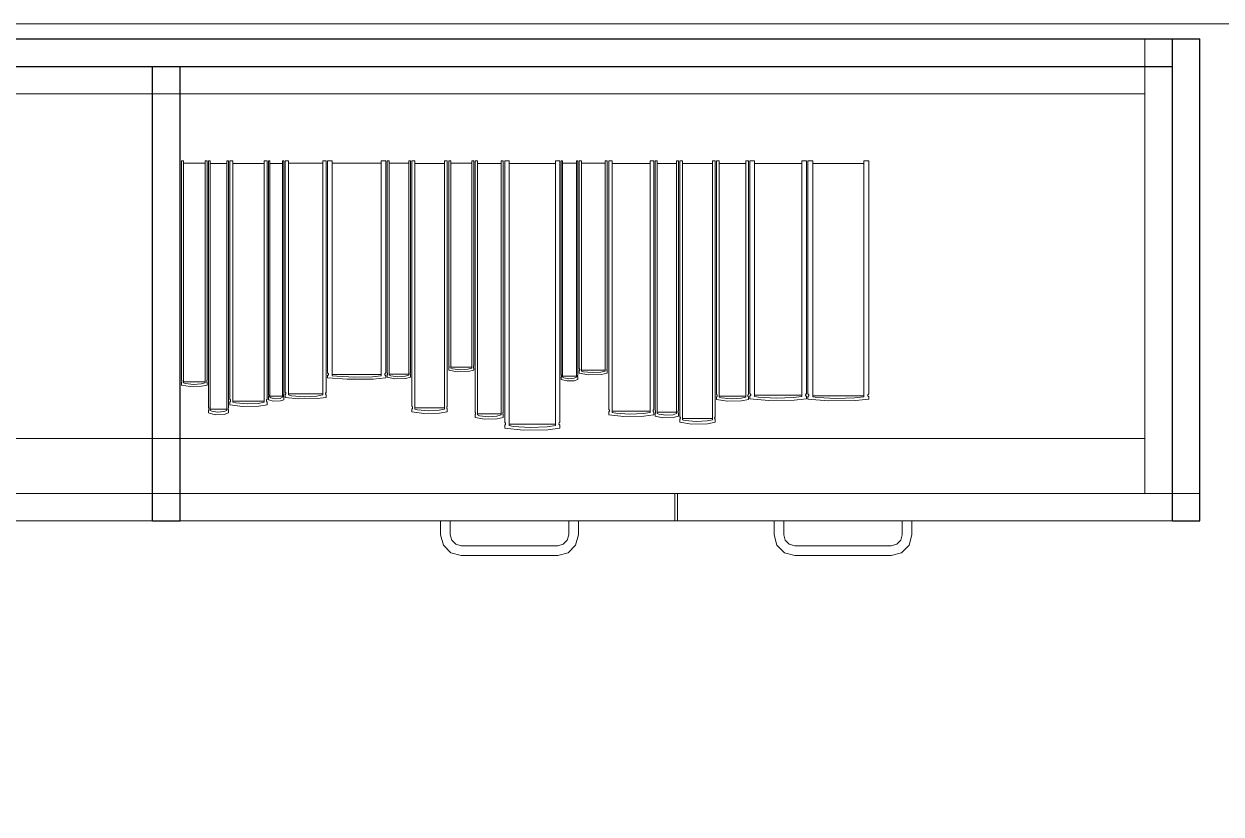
# Model space of a CAD drawing. Header units: inches. Extents: x -19 to 5698, y -728 to 92.
# Drawn here: x 232.367 to 233.235, y 29.126 to 29.7 of the extents above; entities that cross this region are included whole.
import ezdxf

# ---------------------------------------------------------------- set-up
doc = ezdxf.new("R2010")
doc.units = ezdxf.units.IN
doc.header["$MEASUREMENT"] = 0
doc.set_wipeout_variables(frame=1)
doc.linetypes.add('Hidden Line', pattern=[0.195611, 0.141111, -0.0545])
doc.linetypes.add('Wipeout_Contour', pattern=[1, 0, -1])
for name, color, linetype in [('02 _ ARQ _ ZON _ Espacio.3D', 7, 'Continuous'), ('08 _ STR _ EXT _ 09 Vigas', 251, 'Continuous'), ('Interior - Mobiliario', 7, 'Continuous')]:
    doc.layers.add(name, color=color, linetype=linetype)

msp = doc.modelspace()

# ---------------------------------------------------------------- linework, layer by layer
at = {"layer": '02 _ ARQ _ ZON _ Espacio.3D', "color": 254, "linetype": 'Continuous', "lineweight": 0, "flags": 128}
msp.add_lwpolyline([(236.42004, 27), (236.42004, 29.7), (231.72002, 29.7), (231.72004, 26.9), (236.07005, 26.9), (236.07004, 27)], close=True, dxfattribs=at)
at = {"layer": '08 _ STR _ EXT _ 09 Vigas', "color": 251, "linetype": 'Hidden Line', "lineweight": 13, "true_color": 0x636466}
msp.add_line((229.57002, 29.7), (236.07002, 29.7), dxfattribs=at)
at = {"layer": 'Interior - Mobiliario', "color": 175, "linetype": 'Continuous', "lineweight": 13}
for p, q in [((231.74002, 29.6692), (233.20002, 29.6692)), ((233.20002, 29.6692), (233.20002, 29.3592)), ((233.18002, 29.6492), (233.18002, 29.3992)), ((232.49817, 29.43949), (232.49817, 29.60054)), ((232.49817, 29.60054), (232.49966, 29.60054)), ((232.49966, 29.60054), (232.49966, 29.44143)), ((232.50066, 29.42162), (232.50066, 29.60054)), ((232.50066, 29.60054), (232.50183, 29.60054)), ((232.50183, 29.60054), (232.50183, 29.41944)), ((232.50183, 29.59871), (232.51402, 29.59871)), ((232.51402, 29.41944), (232.51402, 29.60054)), ((232.51402, 29.60054), (232.51518, 29.60054)), ((232.51518, 29.60054), (232.51518, 29.42162)), ((232.51618, 29.4275), (232.51618, 29.60054)), ((232.51618, 29.60054), (232.51834, 29.60054)), ((232.51834, 29.60054), (232.51834, 29.42539)), ((232.51834, 29.42627), (232.51834, 29.59877)), ((232.51834, 29.59877), (232.54096, 29.59877)), ((232.54096, 29.42539), (232.54096, 29.60054)), ((232.54096, 29.60054), (232.54311, 29.60054)), ((232.54096, 29.59877), (232.54096, 29.42627)), ((232.54311, 29.60054), (232.54311, 29.4275)), ((232.54411, 29.43107), (232.54411, 29.60054)), ((232.54411, 29.60054), (232.545, 29.60054)), ((232.545, 29.60054), (232.545, 29.429)), ((232.545, 29.59881), (232.55434, 29.59881)), ((232.55434, 29.429), (232.55434, 29.60054)), ((232.55434, 29.60054), (232.55523, 29.60054)), ((232.55523, 29.60054), (232.55523, 29.43107)), ((232.55623, 29.43271), (232.55623, 29.60054)), ((232.55623, 29.60054), (232.55861, 29.60054)), ((232.55861, 29.60054), (232.55861, 29.43066)), ((232.55861, 29.59882), (232.58367, 29.59882)), ((232.58367, 29.43066), (232.58367, 29.60054)), ((232.58367, 29.60054), (232.58606, 29.60054)), ((232.58606, 29.60054), (232.58606, 29.43271)), ((232.58706, 29.44656), (232.58706, 29.60054)), ((232.58706, 29.60054), (232.59044, 29.60054)), ((232.59044, 29.60054), (232.59044, 29.44467)), ((232.59044, 29.59896), (232.62588, 29.59896)), ((232.62588, 29.44467), (232.62588, 29.60054)), ((232.62588, 29.60054), (232.62925, 29.60054)), ((232.62925, 29.60054), (232.62925, 29.44656)), ((232.63025, 29.44693), (232.63025, 29.60054)), ((232.63025, 29.60054), (232.63161, 29.60054)), ((232.63161, 29.60054), (232.63161, 29.44506)), ((232.63161, 29.59897), (232.64588, 29.59897)), ((232.64588, 29.44506), (232.64588, 29.60054)), ((232.64588, 29.60054), (232.64724, 29.60054)), ((232.64724, 29.60054), (232.64724, 29.44693)), ((232.64824, 29.42255), (232.64824, 29.60054)), ((232.64824, 29.60054), (232.65029, 29.60054)), ((232.65029, 29.60054), (232.65029, 29.42037)), ((232.65029, 29.59872), (232.67184, 29.59872)), ((232.67184, 29.42037), (232.67184, 29.60054)), ((232.67184, 29.60054), (232.67389, 29.60054)), ((232.67389, 29.60054), (232.67389, 29.42255)), ((232.67489, 29.45192), (232.67489, 29.60054)), ((232.67489, 29.60054), (232.67634, 29.60054)), ((232.67634, 29.60054), (232.67634, 29.45011)), ((232.67634, 29.59902), (232.69163, 29.59902)), ((232.69163, 29.45011), (232.69163, 29.60054)), ((232.69163, 29.60054), (232.69308, 29.60054)), ((232.69308, 29.60054), (232.69308, 29.45192)), ((232.69408, 29.41839), (232.69408, 29.60054)), ((232.69408, 29.60054), (232.69572, 29.60054)), ((232.69572, 29.60054), (232.69572, 29.41616)), ((232.69572, 29.59868), (232.7129, 29.59868)), ((232.7129, 29.41616), (232.7129, 29.60054)), ((232.7129, 29.60054), (232.71453, 29.60054)), ((232.71453, 29.60054), (232.71453, 29.41839)), ((232.71553, 29.41079), (232.71553, 29.60054)), ((232.71553, 29.60054), (232.71874, 29.60054)), ((232.71874, 29.60054), (232.71874, 29.40847)), ((232.71874, 29.5986), (232.75238, 29.5986)), ((232.75238, 29.40847), (232.75238, 29.60054)), ((232.75238, 29.60054), (232.75559, 29.60054)), ((232.75559, 29.60054), (232.75559, 29.41079)), ((232.75659, 29.44539), (232.75659, 29.60054)), ((232.75659, 29.60054), (232.75755, 29.60054)), ((232.75755, 29.60054), (232.75755, 29.4435)), ((232.75755, 29.59895), (232.76766, 29.59895)), ((232.76766, 29.4435), (232.76766, 29.60054)), ((232.76766, 29.60054), (232.76862, 29.60054)), ((232.76862, 29.60054), (232.76862, 29.44539)), ((232.76962, 29.44981), (232.76962, 29.60054)), ((232.76962, 29.60054), (232.77125, 29.60054)), ((232.77125, 29.60054), (232.77125, 29.44797)), ((232.77125, 29.599), (232.78837, 29.599)), ((232.78837, 29.44797), (232.78837, 29.60054)), ((232.78837, 29.60054), (232.79, 29.60054)), ((232.79, 29.60054), (232.79, 29.44981)), ((232.791, 29.42024), (232.791, 29.60054)), ((232.791, 29.60054), (232.79363, 29.60054)), ((232.79363, 29.60054), (232.79363, 29.41804)), ((232.79363, 29.5987), (232.82118, 29.5987)), ((232.82118, 29.41804), (232.82118, 29.60054)), ((232.82118, 29.60054), (232.8238, 29.60054)), ((232.8238, 29.60054), (232.8238, 29.42024)), ((232.8248, 29.41945), (232.8248, 29.60054)), ((232.8248, 29.60054), (232.82614, 29.60054)), ((232.82614, 29.60054), (232.82614, 29.41723)), ((232.82614, 29.59869), (232.84023, 29.59869)), ((232.84023, 29.41723), (232.84023, 29.60054)), ((232.84023, 29.60054), (232.84157, 29.60054)), ((232.84157, 29.60054), (232.84157, 29.41945)), ((232.84257, 29.415), (232.84257, 29.60054)), ((232.84257, 29.60054), (232.84463, 29.60054)), ((232.84463, 29.60054), (232.84463, 29.41274)), ((232.84463, 29.59864), (232.86625, 29.59864)), ((232.86625, 29.41274), (232.86625, 29.60054)), ((232.86625, 29.60054), (232.86831, 29.60054)), ((232.86831, 29.60054), (232.86831, 29.415)), ((232.86931, 29.43113), (232.86931, 29.60054)), ((232.86931, 29.60054), (232.87116, 29.60054)), ((232.87116, 29.60054), (232.87116, 29.42907)), ((232.87116, 29.59881), (232.89055, 29.59881)), ((232.89055, 29.42907), (232.89055, 29.60054)), ((232.89055, 29.60054), (232.8924, 29.60054)), ((232.8924, 29.60054), (232.8924, 29.43113)), ((232.8934, 29.43171), (232.8934, 29.60054)), ((232.8934, 29.60054), (232.89669, 29.60054)), ((232.89669, 29.60054), (232.89669, 29.42965)), ((232.89669, 29.59881), (232.93127, 29.59881)), ((232.93127, 29.42965), (232.93127, 29.60054)), ((232.93127, 29.60054), (232.93456, 29.60054)), ((232.93456, 29.60054), (232.93456, 29.43171)), ((232.93556, 29.43137), (232.93556, 29.60054)), ((232.93556, 29.60054), (232.93909, 29.60054)), ((232.93909, 29.60054), (232.93909, 29.4293)), ((232.93909, 29.59881), (232.97621, 29.59881)), ((232.97621, 29.4293), (232.97621, 29.60054)), ((232.97621, 29.60054), (232.97974, 29.60054)), ((232.97974, 29.60054), (232.97974, 29.43137)), ((232.67496, 29.45184), (232.67489, 29.45192)), ((232.67489, 29.45024), (232.67499, 29.45036)), ((232.67489, 29.44859), (232.67489, 29.45024)), ((232.68096, 29.44757), (232.67489, 29.44859)), ((232.67507, 29.45165), (232.67496, 29.45184)), ((232.67499, 29.45036), (232.67509, 29.45056)), ((232.67515, 29.45144), (232.67507, 29.45165)), ((232.67509, 29.45056), (232.67516, 29.45077)), ((232.67519, 29.45122), (232.67515, 29.45144)), ((232.67516, 29.45077), (232.67519, 29.45099)), ((232.67519, 29.45099), (232.67519, 29.45122)), ((232.69163, 29.45087), (232.67634, 29.45087)), ((232.67634, 29.45011), (232.67772, 29.44966)), ((232.67772, 29.44966), (232.6833, 29.44902)), ((232.6833, 29.44902), (232.6889, 29.44941)), ((232.6889, 29.44941), (232.69163, 29.45011)), ((232.69308, 29.44859), (232.68909, 29.44776)), ((232.69281, 29.45139), (232.69278, 29.45117)), ((232.69278, 29.45117), (232.69278, 29.45094)), ((232.69278, 29.45094), (232.69282, 29.45072)), ((232.69288, 29.4516), (232.69281, 29.45139)), ((232.69282, 29.45072), (232.6929, 29.45052)), ((232.69298, 29.4518), (232.69288, 29.4516)), ((232.6929, 29.45052), (232.69301, 29.45032)), ((232.69308, 29.45192), (232.69298, 29.4518)), ((232.69301, 29.45032), (232.69308, 29.45024)), ((232.69308, 29.45024), (232.69308, 29.44859)), ((232.7697, 29.44972), (232.76962, 29.44981)), ((232.76962, 29.4481), (232.76973, 29.44823)), ((232.76962, 29.44643), (232.76962, 29.4481)), ((232.76983, 29.44953), (232.7697, 29.44972)), ((232.76973, 29.44823), (232.76985, 29.44843)), ((232.76991, 29.44932), (232.76983, 29.44953)), ((232.76985, 29.44843), (232.76993, 29.44864)), ((232.76996, 29.44909), (232.76991, 29.44932)), ((232.76993, 29.44864), (232.76996, 29.44887)), ((232.76996, 29.44887), (232.76996, 29.44909)), ((232.78837, 29.44874), (232.77125, 29.44874)), ((232.7897, 29.44927), (232.78966, 29.44904)), ((232.78966, 29.44904), (232.78967, 29.44882)), ((232.78967, 29.44882), (232.78971, 29.44859)), ((232.78978, 29.44948), (232.7897, 29.44927)), ((232.78971, 29.44859), (232.7898, 29.44838)), ((232.78989, 29.44968), (232.78978, 29.44948)), ((232.7898, 29.44838), (232.78992, 29.44819)), ((232.79, 29.44981), (232.78989, 29.44968)), ((232.78992, 29.44819), (232.79, 29.4481)), ((232.79, 29.4481), (232.79, 29.44643)), ((232.49538, 29.43874), (232.49817, 29.43949)), ((232.49939, 29.44086), (232.49935, 29.44062)), ((232.49935, 29.44062), (232.49936, 29.44038)), ((232.49936, 29.44038), (232.4994, 29.44015)), ((232.49946, 29.44109), (232.49939, 29.44086)), ((232.4994, 29.44015), (232.49948, 29.43992)), ((232.49956, 29.4413), (232.49946, 29.44109)), ((232.49948, 29.43992), (232.49959, 29.43972)), ((232.49966, 29.44143), (232.49956, 29.4413)), ((232.49959, 29.43972), (232.49966, 29.43963)), ((232.49966, 29.43963), (232.49966, 29.43786)), ((232.58722, 29.44647), (232.58706, 29.44656)), ((232.58706, 29.44481), (232.58729, 29.44494)), ((232.58706, 29.4431), (232.58706, 29.44481)), ((232.60113, 29.44204), (232.58706, 29.4431)), ((232.58748, 29.44627), (232.58722, 29.44647)), ((232.58729, 29.44494), (232.58753, 29.44514)), ((232.58766, 29.44605), (232.58748, 29.44627)), ((232.58753, 29.44514), (232.58769, 29.44536)), ((232.58776, 29.44583), (232.58766, 29.44605)), ((232.58769, 29.44536), (232.58777, 29.44559)), ((232.58777, 29.44559), (232.58776, 29.44583)), ((232.62588, 29.44546), (232.59044, 29.44546)), ((232.59044, 29.44467), (232.59364, 29.44421)), ((232.59364, 29.44421), (232.60657, 29.44355)), ((232.62, 29.44224), (232.60113, 29.44204)), ((232.60657, 29.44355), (232.61956, 29.44395)), ((232.61956, 29.44395), (232.62588, 29.44467)), ((232.62925, 29.4431), (232.62, 29.44224)), ((232.62863, 29.446), (232.62855, 29.44577)), ((232.62855, 29.44577), (232.62856, 29.44554)), ((232.62856, 29.44554), (232.62865, 29.44531)), ((232.62879, 29.44622), (232.62863, 29.446)), ((232.62865, 29.44531), (232.62883, 29.4451)), ((232.62903, 29.44643), (232.62879, 29.44622)), ((232.62883, 29.4451), (232.62909, 29.4449)), ((232.62925, 29.44656), (232.62903, 29.44643)), ((232.62909, 29.4449), (232.62925, 29.44481)), ((232.62925, 29.44481), (232.62925, 29.4431)), ((232.63032, 29.44685), (232.63025, 29.44693)), ((232.63025, 29.44519), (232.63034, 29.44532)), ((232.63025, 29.44349), (232.63025, 29.44519)), ((232.63592, 29.44243), (232.63025, 29.44349)), ((232.63042, 29.44665), (232.63032, 29.44685)), ((232.63034, 29.44532), (232.63044, 29.44553)), ((232.63049, 29.44643), (232.63042, 29.44665)), ((232.63044, 29.44553), (232.63051, 29.44575)), ((232.63053, 29.44621), (232.63049, 29.44643)), ((232.63051, 29.44575), (232.63054, 29.44597)), ((232.63054, 29.44597), (232.63053, 29.44621)), ((232.64588, 29.44584), (232.63161, 29.44584)), ((232.63161, 29.44506), (232.6329, 29.44459)), ((232.6329, 29.44459), (232.63811, 29.44394)), ((232.64351, 29.44263), (232.63592, 29.44243)), ((232.63811, 29.44394), (232.64333, 29.44434)), ((232.64333, 29.44434), (232.64588, 29.44506)), ((232.64724, 29.44349), (232.64351, 29.44263)), ((232.64698, 29.44638), (232.64695, 29.44615)), ((232.64695, 29.44615), (232.64696, 29.44592)), ((232.64696, 29.44592), (232.64699, 29.4457)), ((232.64705, 29.4466), (232.64698, 29.44638)), ((232.64699, 29.4457), (232.64707, 29.44548)), ((232.64714, 29.4468), (232.64705, 29.4466)), ((232.64707, 29.44548), (232.64717, 29.44528)), ((232.64724, 29.44693), (232.64714, 29.4468)), ((232.64717, 29.44528), (232.64724, 29.44519)), ((232.64724, 29.44519), (232.64724, 29.44349)), ((232.68909, 29.44776), (232.68096, 29.44757)), ((232.75663, 29.44531), (232.75659, 29.44539)), ((232.75659, 29.44364), (232.75665, 29.44377)), ((232.75659, 29.44191), (232.75659, 29.44364)), ((232.7606, 29.44085), (232.75659, 29.44191)), ((232.75671, 29.44511), (232.75663, 29.44531)), ((232.75665, 29.44377), (232.75672, 29.44397)), ((232.75676, 29.44489), (232.75671, 29.44511)), ((232.75672, 29.44397), (232.75676, 29.44419)), ((232.75678, 29.44466), (232.75676, 29.44489)), ((232.75676, 29.44419), (232.75679, 29.44443)), ((232.75679, 29.44443), (232.75678, 29.44466)), ((232.76766, 29.44429), (232.75755, 29.44429)), ((232.75755, 29.4435), (232.75846, 29.44303)), ((232.75846, 29.44303), (232.76215, 29.44237)), ((232.76598, 29.44105), (232.7606, 29.44085)), ((232.76215, 29.44237), (232.76586, 29.44277)), ((232.76586, 29.44277), (232.76766, 29.4435)), ((232.76862, 29.44191), (232.76598, 29.44105)), ((232.76844, 29.44484), (232.76842, 29.44461)), ((232.76842, 29.44461), (232.76843, 29.44437)), ((232.76843, 29.44437), (232.76845, 29.44414)), ((232.76849, 29.44506), (232.76844, 29.44484)), ((232.76845, 29.44414), (232.7685, 29.44393)), ((232.76856, 29.44526), (232.76849, 29.44506)), ((232.7685, 29.44393), (232.76858, 29.44373)), ((232.76862, 29.44539), (232.76856, 29.44526)), ((232.76858, 29.44373), (232.76862, 29.44364)), ((232.76862, 29.44364), (232.76862, 29.44191)), ((232.77642, 29.44539), (232.76962, 29.44643)), ((232.77125, 29.44797), (232.7728, 29.44751)), ((232.7728, 29.44751), (232.77905, 29.44687)), ((232.78553, 29.44558), (232.77642, 29.44539)), ((232.77905, 29.44687), (232.78532, 29.44726)), ((232.78532, 29.44726), (232.78837, 29.44797)), ((232.79, 29.44643), (232.78553, 29.44558)), ((232.49557, 29.43697), (232.48724, 29.43677)), ((232.48964, 29.43832), (232.49538, 29.43874)), ((232.49966, 29.43786), (232.49557, 29.43697)), ((232.54415, 29.43097), (232.54411, 29.43107)), ((232.54422, 29.43076), (232.54415, 29.43097)), ((232.54427, 29.43052), (232.54422, 29.43076)), ((232.5551, 29.43071), (232.55506, 29.43046)), ((232.55517, 29.43093), (232.5551, 29.43071)), ((232.55523, 29.43107), (232.55517, 29.43093)), ((232.55634, 29.43261), (232.55623, 29.43271)), ((232.55623, 29.43081), (232.55639, 29.43095)), ((232.55623, 29.42894), (232.55623, 29.43081)), ((232.55652, 29.4324), (232.55634, 29.43261)), ((232.55639, 29.43095), (232.55656, 29.43117)), ((232.55665, 29.43216), (232.55652, 29.4324)), ((232.55656, 29.43117), (232.55667, 29.43141)), ((232.55672, 29.43191), (232.55665, 29.43216)), ((232.55667, 29.43141), (232.55672, 29.43166)), ((232.55672, 29.43166), (232.55672, 29.43191)), ((232.58367, 29.43152), (232.55861, 29.43152)), ((232.58562, 29.43211), (232.58556, 29.43186)), ((232.58556, 29.43186), (232.58557, 29.4316)), ((232.58557, 29.4316), (232.58564, 29.43136)), ((232.58573, 29.43235), (232.58562, 29.43211)), ((232.58564, 29.43136), (232.58576, 29.43112)), ((232.5859, 29.43257), (232.58573, 29.43235)), ((232.58576, 29.43112), (232.58594, 29.4309)), ((232.58606, 29.43271), (232.5859, 29.43257)), ((232.58594, 29.4309), (232.58606, 29.43081)), ((232.58606, 29.43081), (232.58606, 29.42894)), ((232.8694, 29.43104), (232.86931, 29.43113)), ((232.86954, 29.43082), (232.8694, 29.43104)), ((232.86964, 29.43058), (232.86954, 29.43082)), ((232.89214, 29.43077), (232.89206, 29.43053)), ((232.89228, 29.43099), (232.89214, 29.43077)), ((232.8924, 29.43113), (232.89228, 29.43099)), ((232.89356, 29.43161), (232.8934, 29.43171)), ((232.89381, 29.4314), (232.89356, 29.43161)), ((232.89398, 29.43116), (232.89381, 29.4314)), ((232.89408, 29.43091), (232.89398, 29.43116)), ((232.89409, 29.43065), (232.89408, 29.43091)), ((232.93395, 29.4311), (232.93387, 29.43085)), ((232.93387, 29.43085), (232.93388, 29.4306)), ((232.9341, 29.43135), (232.93395, 29.4311)), ((232.93434, 29.43157), (232.9341, 29.43135)), ((232.93456, 29.43171), (232.93434, 29.43157)), ((232.93573, 29.43127), (232.93556, 29.43137)), ((232.936, 29.43106), (232.93573, 29.43127)), ((232.93619, 29.43082), (232.936, 29.43106)), ((232.93629, 29.43057), (232.93619, 29.43082)), ((232.97909, 29.43076), (232.979, 29.43051)), ((232.97925, 29.43101), (232.97909, 29.43076)), ((232.97951, 29.43123), (232.97925, 29.43101)), ((232.97974, 29.43137), (232.97951, 29.43123)), ((232.51629, 29.4274), (232.51618, 29.4275)), ((232.51618, 29.42554), (232.51633, 29.42569)), ((232.51618, 29.42362), (232.51618, 29.42554)), ((232.52516, 29.42243), (232.51618, 29.42362)), ((232.51645, 29.42718), (232.51629, 29.4274)), ((232.51633, 29.42569), (232.51648, 29.42592)), ((232.51657, 29.42694), (232.51645, 29.42718)), ((232.51648, 29.42592), (232.51658, 29.42616)), ((232.51663, 29.42668), (232.51657, 29.42694)), ((232.51658, 29.42616), (232.51663, 29.42642)), ((232.51663, 29.42642), (232.51663, 29.42668)), ((232.54096, 29.42627), (232.51834, 29.42627)), ((232.51834, 29.42539), (232.52038, 29.42486)), ((232.52038, 29.42486), (232.52864, 29.42413)), ((232.53721, 29.42265), (232.52516, 29.42243)), ((232.52864, 29.42413), (232.53692, 29.42458)), ((232.53692, 29.42458), (232.54096, 29.42539)), ((232.54311, 29.42362), (232.53721, 29.42265)), ((232.54271, 29.42688), (232.54266, 29.42662)), ((232.54266, 29.42662), (232.54267, 29.42636)), ((232.54267, 29.42636), (232.54273, 29.42611)), ((232.54281, 29.42713), (232.54271, 29.42688)), ((232.54273, 29.42611), (232.54284, 29.42586)), ((232.54297, 29.42736), (232.54281, 29.42713)), ((232.54284, 29.42586), (232.54301, 29.42564)), ((232.54311, 29.4275), (232.54297, 29.42736)), ((232.54301, 29.42564), (232.54311, 29.42554)), ((232.54311, 29.42554), (232.54311, 29.42362)), ((232.54411, 29.42915), (232.54417, 29.42929)), ((232.54411, 29.42727), (232.54411, 29.42915)), ((232.54782, 29.4261), (232.54411, 29.42727)), ((232.54417, 29.42929), (232.54423, 29.42952)), ((232.54423, 29.42952), (232.54428, 29.42976)), ((232.54429, 29.43027), (232.54427, 29.43052)), ((232.54428, 29.42976), (232.5443, 29.43001)), ((232.5443, 29.43001), (232.54429, 29.43027)), ((232.55434, 29.42987), (232.545, 29.42987)), ((232.545, 29.429), (232.54584, 29.42849)), ((232.54584, 29.42849), (232.54925, 29.42776)), ((232.55279, 29.42632), (232.54782, 29.4261)), ((232.54925, 29.42776), (232.55267, 29.4282)), ((232.55267, 29.4282), (232.55434, 29.429)), ((232.55523, 29.42727), (232.55279, 29.42632)), ((232.55506, 29.43046), (232.55504, 29.43021)), ((232.55504, 29.43021), (232.55504, 29.42996)), ((232.55504, 29.42996), (232.55507, 29.42971)), ((232.55507, 29.42971), (232.55511, 29.42947)), ((232.55511, 29.42947), (232.55518, 29.42925)), ((232.55518, 29.42925), (232.55523, 29.42915)), ((232.55523, 29.42915), (232.55523, 29.42727)), ((232.56617, 29.42779), (232.55623, 29.42894)), ((232.55861, 29.43066), (232.56088, 29.43015)), ((232.56088, 29.43015), (232.57002, 29.42943)), ((232.57952, 29.428), (232.56617, 29.42779)), ((232.57002, 29.42943), (232.57921, 29.42987)), ((232.57921, 29.42987), (232.58367, 29.43066)), ((232.58606, 29.42894), (232.57952, 29.428)), ((232.64833, 29.42245), (232.64824, 29.42255)), ((232.64849, 29.42222), (232.64833, 29.42245)), ((232.6486, 29.42197), (232.64849, 29.42222)), ((232.6736, 29.42216), (232.67351, 29.42191)), ((232.67375, 29.4224), (232.6736, 29.42216)), ((232.67389, 29.42255), (232.67375, 29.4224)), ((232.86931, 29.42922), (232.86943, 29.42936)), ((232.86931, 29.42733), (232.86931, 29.42922)), ((232.87701, 29.42617), (232.86931, 29.42733)), ((232.86943, 29.42936), (232.86956, 29.42958)), ((232.86956, 29.42958), (232.86965, 29.42982)), ((232.86969, 29.43033), (232.86964, 29.43058)), ((232.86965, 29.42982), (232.86969, 29.43008)), ((232.86969, 29.43008), (232.86969, 29.43033)), ((232.89055, 29.42993), (232.87116, 29.42993)), ((232.87116, 29.42907), (232.87291, 29.42855)), ((232.87291, 29.42855), (232.87999, 29.42783)), ((232.88734, 29.42639), (232.87701, 29.42617)), ((232.87999, 29.42783), (232.88709, 29.42827)), ((232.88709, 29.42827), (232.89055, 29.42907)), ((232.8924, 29.42733), (232.88734, 29.42639)), ((232.89206, 29.43053), (232.89201, 29.43028)), ((232.89201, 29.43028), (232.89202, 29.43002)), ((232.89202, 29.43002), (232.89207, 29.42977)), ((232.89207, 29.42977), (232.89217, 29.42953)), ((232.89217, 29.42953), (232.89231, 29.42931)), ((232.89231, 29.42931), (232.8924, 29.42922)), ((232.8924, 29.42922), (232.8924, 29.42733)), ((232.8934, 29.4298), (232.89362, 29.42994)), ((232.8934, 29.42792), (232.8934, 29.4298)), ((232.90713, 29.42676), (232.8934, 29.42792)), ((232.89362, 29.42994), (232.89386, 29.43016)), ((232.89386, 29.43016), (232.89401, 29.4304)), ((232.89401, 29.4304), (232.89409, 29.43065)), ((232.93127, 29.43051), (232.89669, 29.43051)), ((232.89669, 29.42965), (232.89981, 29.42914)), ((232.89981, 29.42914), (232.91243, 29.42842)), ((232.92553, 29.42698), (232.90713, 29.42676)), ((232.91243, 29.42842), (232.9251, 29.42885)), ((232.9251, 29.42885), (232.93127, 29.42965)), ((232.93456, 29.42792), (232.92553, 29.42698)), ((232.93388, 29.4306), (232.93397, 29.43035)), ((232.93397, 29.43035), (232.93415, 29.43011)), ((232.93415, 29.43011), (232.9344, 29.42989)), ((232.9344, 29.42989), (232.93456, 29.4298)), ((232.93456, 29.4298), (232.93456, 29.42792)), ((232.93556, 29.42945), (232.9358, 29.4296)), ((232.93556, 29.42757), (232.93556, 29.42945)), ((232.95029, 29.42641), (232.93556, 29.42757)), ((232.9358, 29.4296), (232.93605, 29.42982)), ((232.93605, 29.42982), (232.93622, 29.43006)), ((232.93622, 29.43006), (232.9363, 29.43031)), ((232.9363, 29.43031), (232.93629, 29.43057)), ((232.97621, 29.43017), (232.93909, 29.43017)), ((232.93909, 29.4293), (232.94244, 29.42879)), ((232.94244, 29.42879), (232.95599, 29.42807)), ((232.97005, 29.42663), (232.95029, 29.42641)), ((232.95599, 29.42807), (232.96959, 29.42851)), ((232.96959, 29.42851), (232.97621, 29.4293)), ((232.97974, 29.42757), (232.97005, 29.42663)), ((232.979, 29.43051), (232.97901, 29.43026)), ((232.97901, 29.43026), (232.97912, 29.43001)), ((232.97912, 29.43001), (232.9793, 29.42977)), ((232.9793, 29.42977), (232.97957, 29.42955)), ((232.97957, 29.42955), (232.97974, 29.42945)), ((232.97974, 29.42945), (232.97974, 29.42757)), ((232.50072, 29.42152), (232.50066, 29.42162)), ((232.50066, 29.4196), (232.50074, 29.41975)), ((232.50066, 29.41761), (232.50066, 29.4196)), ((232.50551, 29.41638), (232.50066, 29.41761)), ((232.50081, 29.42129), (232.50072, 29.42152)), ((232.50074, 29.41975), (232.50082, 29.41999)), ((232.50087, 29.42104), (232.50081, 29.42129)), ((232.50082, 29.41999), (232.50088, 29.42024)), ((232.5009, 29.42078), (232.50087, 29.42104)), ((232.50088, 29.42024), (232.50091, 29.42051)), ((232.50091, 29.42051), (232.5009, 29.42078)), ((232.51402, 29.42035), (232.50183, 29.42035)), ((232.50183, 29.41944), (232.50293, 29.4189)), ((232.50293, 29.4189), (232.50738, 29.41813)), ((232.512, 29.41661), (232.50551, 29.41638)), ((232.50738, 29.41813), (232.51185, 29.4186)), ((232.51185, 29.4186), (232.51402, 29.41944)), ((232.51518, 29.41761), (232.512, 29.41661)), ((232.51497, 29.42098), (232.51494, 29.42072)), ((232.51494, 29.42072), (232.51494, 29.42045)), ((232.51494, 29.42045), (232.51498, 29.42018)), ((232.51502, 29.42124), (232.51497, 29.42098)), ((232.51498, 29.42018), (232.51504, 29.41993)), ((232.51511, 29.42147), (232.51502, 29.42124)), ((232.51504, 29.41993), (232.51513, 29.4197)), ((232.51518, 29.42162), (232.51511, 29.42147)), ((232.51513, 29.4197), (232.51518, 29.4196)), ((232.51518, 29.4196), (232.51518, 29.41761)), ((232.64824, 29.42053), (232.64837, 29.42068)), ((232.64824, 29.41855), (232.64824, 29.42053)), ((232.65679, 29.41733), (232.64824, 29.41855)), ((232.64837, 29.42068), (232.64852, 29.42092)), ((232.64852, 29.42092), (232.64862, 29.42117)), ((232.64866, 29.4217), (232.6486, 29.42197)), ((232.64862, 29.42117), (232.64866, 29.42143)), ((232.64866, 29.42143), (232.64866, 29.4217)), ((232.67184, 29.42128), (232.65029, 29.42128)), ((232.65029, 29.42037), (232.65223, 29.41983)), ((232.65223, 29.41983), (232.6601, 29.41907)), ((232.66826, 29.41756), (232.65679, 29.41733)), ((232.6601, 29.41907), (232.66799, 29.41954)), ((232.66799, 29.41954), (232.67184, 29.42037)), ((232.67389, 29.41855), (232.66826, 29.41756)), ((232.67351, 29.42191), (232.67346, 29.42164)), ((232.67346, 29.42164), (232.67347, 29.42138)), ((232.67347, 29.42138), (232.67352, 29.42111)), ((232.67352, 29.42111), (232.67363, 29.42086)), ((232.67363, 29.42086), (232.67379, 29.42063)), ((232.67379, 29.42063), (232.67389, 29.42053)), ((232.67389, 29.42053), (232.67389, 29.41855)), ((232.69416, 29.41828), (232.69408, 29.41839)), ((232.69408, 29.41632), (232.69419, 29.41648)), ((232.69408, 29.4143), (232.69408, 29.41632)), ((232.7009, 29.41305), (232.69408, 29.4143)), ((232.69429, 29.41805), (232.69416, 29.41828)), ((232.69419, 29.41648), (232.69431, 29.41672)), ((232.69437, 29.41779), (232.69429, 29.41805)), ((232.69431, 29.41672), (232.69439, 29.41698)), ((232.69442, 29.41752), (232.69437, 29.41779)), ((232.69439, 29.41698), (232.69442, 29.41725)), ((232.69442, 29.41725), (232.69442, 29.41752)), ((232.7129, 29.41709), (232.69572, 29.41709)), ((232.69572, 29.41616), (232.69727, 29.41561)), ((232.69727, 29.41561), (232.70354, 29.41483)), ((232.70354, 29.41483), (232.70983, 29.41531)), ((232.70983, 29.41531), (232.7129, 29.41616)), ((232.71453, 29.4143), (232.71005, 29.41328)), ((232.71423, 29.41773), (232.71419, 29.41746)), ((232.71419, 29.41746), (232.71419, 29.41719)), ((232.71419, 29.41719), (232.71424, 29.41692)), ((232.71431, 29.41799), (232.71423, 29.41773)), ((232.71424, 29.41692), (232.71433, 29.41666)), ((232.71442, 29.41823), (232.71431, 29.41799)), ((232.71433, 29.41666), (232.71445, 29.41643)), ((232.71453, 29.41839), (232.71442, 29.41823)), ((232.71445, 29.41643), (232.71453, 29.41632)), ((232.71453, 29.41632), (232.71453, 29.4143)), ((232.79113, 29.42014), (232.791, 29.42024)), ((232.791, 29.4182), (232.79118, 29.41835)), ((232.791, 29.4162), (232.791, 29.4182)), ((232.80194, 29.41496), (232.791, 29.4162)), ((232.79133, 29.41991), (232.79113, 29.42014)), ((232.79118, 29.41835), (232.79137, 29.41859)), ((232.79147, 29.41966), (232.79133, 29.41991)), ((232.79137, 29.41859), (232.79149, 29.41885)), ((232.79154, 29.41939), (232.79147, 29.41966)), ((232.79149, 29.41885), (232.79155, 29.41912)), ((232.79155, 29.41912), (232.79154, 29.41939)), ((232.82118, 29.41896), (232.79363, 29.41896)), ((232.79363, 29.41804), (232.79611, 29.4175)), ((232.79611, 29.4175), (232.80617, 29.41673)), ((232.81661, 29.41519), (232.80194, 29.41496)), ((232.80617, 29.41673), (232.81627, 29.4172)), ((232.81627, 29.4172), (232.82118, 29.41804)), ((232.8238, 29.4162), (232.81661, 29.41519)), ((232.82331, 29.4196), (232.82325, 29.41933)), ((232.82325, 29.41933), (232.82326, 29.41906)), ((232.82326, 29.41906), (232.82334, 29.41879)), ((232.82344, 29.41986), (232.82331, 29.4196)), ((232.82334, 29.41879), (232.82347, 29.41854)), ((232.82363, 29.42009), (232.82344, 29.41986)), ((232.82347, 29.41854), (232.82367, 29.4183)), ((232.8238, 29.42024), (232.82363, 29.42009)), ((232.82367, 29.4183), (232.8238, 29.4182)), ((232.8238, 29.4182), (232.8238, 29.4162)), ((232.82487, 29.41934), (232.8248, 29.41945)), ((232.8248, 29.4174), (232.82489, 29.41755)), ((232.8248, 29.41538), (232.8248, 29.4174)), ((232.83039, 29.41414), (232.8248, 29.41538)), ((232.82497, 29.41911), (232.82487, 29.41934)), ((232.82489, 29.41755), (232.82499, 29.41779)), ((232.82504, 29.41886), (232.82497, 29.41911)), ((232.82499, 29.41779), (232.82505, 29.41805)), ((232.82508, 29.41859), (232.82504, 29.41886)), ((232.82505, 29.41805), (232.82508, 29.41832)), ((232.82508, 29.41832), (232.82508, 29.41859)), ((232.84023, 29.41816), (232.82614, 29.41816)), ((232.82614, 29.41723), (232.82741, 29.41669)), ((232.82741, 29.41669), (232.83255, 29.41591)), ((232.83789, 29.41437), (232.83039, 29.41414)), ((232.83255, 29.41591), (232.83771, 29.41638)), ((232.83771, 29.41638), (232.84023, 29.41723)), ((232.84157, 29.41538), (232.83789, 29.41437)), ((232.84132, 29.4188), (232.84129, 29.41853)), ((232.84129, 29.41853), (232.84129, 29.41826)), ((232.84129, 29.41826), (232.84133, 29.41799)), ((232.84138, 29.41906), (232.84132, 29.4188)), ((232.84133, 29.41799), (232.8414, 29.41773)), ((232.84148, 29.41929), (232.84138, 29.41906)), ((232.8414, 29.41773), (232.8415, 29.4175)), ((232.84157, 29.41945), (232.84148, 29.41929)), ((232.8415, 29.4175), (232.84157, 29.4174)), ((232.84157, 29.4174), (232.84157, 29.41538)), ((232.84267, 29.4149), (232.84257, 29.415)), ((232.84282, 29.41466), (232.84267, 29.4149)), ((232.84293, 29.4144), (232.84282, 29.41466)), ((232.84285, 29.4133), (232.84295, 29.41357)), ((232.84299, 29.41412), (232.84293, 29.4144)), ((232.84295, 29.41357), (232.843, 29.41384)), ((232.843, 29.41384), (232.84299, 29.41412)), ((232.86625, 29.41369), (232.84463, 29.41369)), ((232.86792, 29.41434), (232.86788, 29.41406)), ((232.86788, 29.41406), (232.86788, 29.41378)), ((232.86788, 29.41378), (232.86794, 29.41351)), ((232.86802, 29.4146), (232.86792, 29.41434)), ((232.86794, 29.41351), (232.86805, 29.41325)), ((232.86817, 29.41485), (232.86802, 29.4146)), ((232.86831, 29.415), (232.86817, 29.41485)), ((232.71005, 29.41328), (232.7009, 29.41305)), ((232.71569, 29.41068), (232.71553, 29.41079)), ((232.71553, 29.40864), (232.71575, 29.4088)), ((232.71553, 29.40653), (232.71553, 29.40864)), ((232.72889, 29.40523), (232.71553, 29.40653)), ((232.71593, 29.41044), (232.71569, 29.41068)), ((232.71575, 29.4088), (232.71598, 29.40905)), ((232.7161, 29.41017), (232.71593, 29.41044)), ((232.71598, 29.40905), (232.71613, 29.40932)), ((232.71619, 29.40989), (232.7161, 29.41017)), ((232.71613, 29.40932), (232.7162, 29.4096)), ((232.7162, 29.4096), (232.71619, 29.40989)), ((232.75238, 29.40944), (232.71874, 29.40944)), ((232.71874, 29.40847), (232.72177, 29.40789)), ((232.72177, 29.40789), (232.73405, 29.40708)), ((232.7468, 29.40547), (232.72889, 29.40523)), ((232.73405, 29.40708), (232.74638, 29.40758)), ((232.74638, 29.40758), (232.75238, 29.40847)), ((232.75559, 29.40653), (232.7468, 29.40547)), ((232.75499, 29.41011), (232.75492, 29.40983)), ((232.75492, 29.40983), (232.75493, 29.40954)), ((232.75493, 29.40954), (232.75502, 29.40926)), ((232.75514, 29.41038), (232.75499, 29.41011)), ((232.75502, 29.40926), (232.75519, 29.40899)), ((232.75537, 29.41063), (232.75514, 29.41038)), ((232.75519, 29.40899), (232.75543, 29.40875)), ((232.75559, 29.41079), (232.75537, 29.41063)), ((232.75543, 29.40875), (232.75559, 29.40864)), ((232.75559, 29.40864), (232.75559, 29.40653)), ((232.84257, 29.4129), (232.8427, 29.41306)), ((232.84257, 29.41084), (232.84257, 29.4129)), ((232.85115, 29.40957), (232.84257, 29.41084)), ((232.8427, 29.41306), (232.84285, 29.4133)), ((232.84463, 29.41274), (232.84658, 29.41218)), ((232.84658, 29.41218), (232.85447, 29.41138)), ((232.86266, 29.4098), (232.85115, 29.40957)), ((232.85447, 29.41138), (232.86239, 29.41187)), ((232.86239, 29.41187), (232.86625, 29.41274)), ((232.86831, 29.41084), (232.86266, 29.4098)), ((232.86805, 29.41325), (232.86821, 29.41301)), ((232.86821, 29.41301), (232.86831, 29.4129)), ((232.86831, 29.4129), (232.86831, 29.41084)), ((233.18002, 29.3992), (233.18002, 29.3592)), ((233.20002, 29.3592), (231.74002, 29.3592)), ((232.83902, 29.3392), (232.83902, 29.3592)), ((232.84102, 29.3392), (232.84102, 29.3592)), ((232.66902, 29.3292), (232.66902, 29.3392)), ((232.66902, 29.3392), (232.67602, 29.3392)), ((232.67602, 29.3392), (232.67602, 29.3292)), ((232.76202, 29.3392), (232.76902, 29.3392)), ((232.76202, 29.3292), (232.76202, 29.3392)), ((232.76902, 29.3392), (232.76902, 29.3292)), ((232.91102, 29.3392), (232.91102, 29.3292)), ((232.91802, 29.3392), (232.91102, 29.3392)), ((232.91802, 29.3292), (232.91802, 29.3392)), ((233.00402, 29.3392), (233.00402, 29.3292)), ((233.01102, 29.3392), (233.00402, 29.3392)), ((233.01102, 29.3292), (233.01102, 29.3392)), ((232.67103, 29.3217), (232.66902, 29.3292)), ((232.67602, 29.3292), (232.67709, 29.3252)), ((232.76095, 29.3252), (232.76202, 29.3292)), ((232.76902, 29.3292), (232.76701, 29.3217)), ((232.91102, 29.3292), (232.91303, 29.3217)), ((232.91909, 29.3252), (232.91802, 29.3292)), ((233.00402, 29.3292), (233.00295, 29.3252)), ((233.00901, 29.3217), (233.01102, 29.3292)), ((232.67652, 29.31621), (232.67103, 29.3217)), ((232.67709, 29.3252), (232.68002, 29.32227)), ((232.68002, 29.32227), (232.68402, 29.3212)), ((232.68402, 29.3212), (232.75402, 29.3212)), ((232.75402, 29.3212), (232.75802, 29.32227)), ((232.75802, 29.32227), (232.76095, 29.3252)), ((232.76701, 29.3217), (232.76152, 29.31621)), ((232.91303, 29.3217), (232.91852, 29.31621)), ((232.92202, 29.32227), (232.91909, 29.3252)), ((232.92602, 29.3212), (232.92202, 29.32227)), ((232.99602, 29.3212), (232.92602, 29.3212)), ((233.00002, 29.32227), (232.99602, 29.3212)), ((233.00295, 29.3252), (233.00002, 29.32227)), ((233.00352, 29.31621), (233.00901, 29.3217)), ((232.68402, 29.3142), (232.67652, 29.31621)), ((232.75402, 29.3142), (232.68402, 29.3142)), ((232.76152, 29.31621), (232.75402, 29.3142)), ((232.91852, 29.31621), (232.92602, 29.3142)), ((232.92602, 29.3142), (232.99602, 29.3142)), ((232.99602, 29.3142), (233.00352, 29.31621))]:
    msp.add_line(p, q, dxfattribs=at)

# ---------------------------------------------------------------- next in the draw order: wipeouts: each hides what was drawn before it
at = {"color": 254, "linetype": 'Wipeout_Contour', "lineweight": 0, "ltscale": 6623.403943}
msp.add_wipeout([(232.48002, 29.3392), (232.48002, 29.6692), (232.46002, 29.6692), (232.46002, 29.3392)], dxfattribs=at).dxf.layer = 'Interior - Mobiliario'

# ---------------------------------------------------------------- next in the draw order: linework, layer by layer
at = {"layer": 'Interior - Mobiliario', "color": 175, "linetype": 'Continuous', "lineweight": 30}
for p, q in [((232.46002, 29.3392), (232.46002, 29.6692)), ((232.46002, 29.6692), (232.48002, 29.6692)), ((232.48002, 29.3392), (232.48002, 29.6692)), ((232.46002, 29.3392), (232.48002, 29.3392))]:
    msp.add_line(p, q, dxfattribs=at)
at = {"layer": 'Interior - Mobiliario', "color": 175, "linetype": 'Continuous', "lineweight": 13}
for p, q in [((232.46002, 29.6692), (232.48002, 29.6692)), ((232.46002, 29.3392), (232.46002, 29.6692)), ((232.48002, 29.6692), (232.48002, 29.3392)), ((233.18002, 29.6492), (231.76002, 29.6492)), ((232.48102, 29.44143), (232.48102, 29.60054)), ((232.48102, 29.60054), (232.48251, 29.60054)), ((232.48251, 29.60054), (232.48251, 29.43949)), ((232.48251, 29.59891), (232.49817, 29.59891)), ((232.48109, 29.44134), (232.48102, 29.44143)), ((232.48102, 29.43963), (232.48112, 29.43976)), ((232.48102, 29.43786), (232.48102, 29.43963)), ((232.4812, 29.44113), (232.48109, 29.44134)), ((232.48112, 29.43976), (232.48122, 29.43997)), ((232.48128, 29.44091), (232.4812, 29.44113)), ((232.48122, 29.43997), (232.48129, 29.4402)), ((232.48132, 29.44067), (232.48128, 29.44091)), ((232.48129, 29.4402), (232.48133, 29.44043)), ((232.48133, 29.44043), (232.48132, 29.44067)), ((232.49817, 29.4403), (232.48251, 29.4403)), ((232.48251, 29.43949), (232.48392, 29.439)), ((232.48724, 29.43677), (232.48102, 29.43786)), ((232.48392, 29.439), (232.48964, 29.43832)), ((231.76002, 29.3992), (233.18002, 29.3992)), ((233.18002, 29.3592), (231.76002, 29.3592)), ((232.46002, 29.3592), (232.10102, 29.3592)), ((232.46002, 29.3392), (232.46002, 29.3592)), ((232.48002, 29.3592), (232.83902, 29.3592)), ((232.48002, 29.3392), (232.48002, 29.3592)), ((232.46002, 29.3392), (232.10102, 29.3392)), ((232.48002, 29.3392), (232.46002, 29.3392)), ((232.48002, 29.3392), (232.46002, 29.3392)), ((232.48002, 29.3392), (232.83902, 29.3392))]:
    msp.add_line(p, q, dxfattribs=at)

# ---------------------------------------------------------------- next in the draw order: wipeouts: each hides what was drawn before it
at = {"color": 254, "linetype": 'Wipeout_Contour', "lineweight": 0, "ltscale": 6623.416408}
msp.add_wipeout([(233.20002, 29.6692), (233.20002, 29.6892), (231.74002, 29.6892), (231.74002, 29.6692)], dxfattribs=at).dxf.layer = 'Interior - Mobiliario'

# ---------------------------------------------------------------- next in the draw order: linework, layer by layer
at = {"layer": 'Interior - Mobiliario', "color": 175, "linetype": 'Continuous', "lineweight": 30}
for p, q in [((231.74002, 29.6892), (233.20002, 29.6892)), ((233.20002, 29.6692), (233.20002, 29.6892)), ((231.74002, 29.6692), (233.20002, 29.6692))]:
    msp.add_line(p, q, dxfattribs=at)
at = {"layer": 'Interior - Mobiliario', "color": 175, "linetype": 'Continuous', "lineweight": 13}
for p, q in [((231.74002, 29.6892), (233.20002, 29.6892)), ((231.76002, 29.6892), (233.18002, 29.6892)), ((233.18002, 29.6892), (233.18002, 29.6492)), ((233.20002, 29.6892), (233.20002, 29.6692)), ((233.20002, 29.6692), (231.74002, 29.6692)), ((232.46002, 29.6692), (232.48002, 29.6692)), ((232.46002, 29.3392), (232.46002, 29.6692)), ((232.48002, 29.6692), (232.48002, 29.3392))]:
    msp.add_line(p, q, dxfattribs=at)

# ---------------------------------------------------------------- next in the draw order: wipeouts: each hides what was drawn before it
at = {"color": 254, "linetype": 'Wipeout_Contour', "lineweight": 0, "ltscale": 6626.36419}
msp.add_wipeout([(233.22002, 29.3392), (233.22002, 29.6892), (233.20002, 29.6892), (233.20002, 29.3392)], dxfattribs=at).dxf.layer = 'Interior - Mobiliario'

# ---------------------------------------------------------------- next in the draw order: linework, layer by layer
at = {"layer": 'Interior - Mobiliario', "color": 175, "linetype": 'Continuous', "lineweight": 13}
for p, q in [((233.22002, 29.6892), (231.72002, 29.6892)), ((231.74002, 29.6892), (233.20002, 29.6892)), ((233.18002, 29.6892), (233.22002, 29.6892)), ((233.20002, 29.6892), (233.22002, 29.6892)), ((233.20002, 29.3392), (233.20002, 29.6892)), ((233.20002, 29.6892), (233.20002, 29.3392)), ((233.22002, 29.6892), (233.22002, 29.3392)), ((233.22002, 29.6892), (233.22002, 29.3592)), ((233.22002, 29.3392), (233.22002, 29.6892)), ((231.74002, 29.6692), (233.20002, 29.6692)), ((231.74002, 29.6692), (233.20002, 29.6692)), ((231.74002, 29.6692), (233.20002, 29.6692)), ((233.20002, 29.6692), (233.20002, 29.3392)), ((233.20002, 29.6692), (233.20002, 29.3592)), ((233.20002, 29.6692), (233.20002, 29.3592)), ((233.20002, 29.3592), (231.74002, 29.3592)), ((233.20002, 29.3592), (231.74002, 29.3592)), ((233.20002, 29.3592), (232.84102, 29.3592)), ((233.22002, 29.3592), (233.18002, 29.3592)), ((233.20002, 29.3392), (233.20002, 29.3592)), ((231.72002, 29.3392), (233.22002, 29.3392)), ((233.20002, 29.3392), (231.74002, 29.3392)), ((233.20002, 29.3392), (231.74002, 29.3392)), ((233.20002, 29.3392), (232.84102, 29.3392)), ((233.22002, 29.3392), (233.20002, 29.3392))]:
    msp.add_line(p, q, dxfattribs=at)
at = {"layer": 'Interior - Mobiliario', "color": 175, "linetype": 'Continuous', "lineweight": 30}
for p, q in [((233.20002, 29.3392), (233.20002, 29.6892)), ((233.20002, 29.6892), (233.22002, 29.6892)), ((233.22002, 29.3392), (233.22002, 29.6892)), ((233.20002, 29.3392), (233.22002, 29.3392))]:
    msp.add_line(p, q, dxfattribs=at)

doc.saveas('drawing.dxf')
